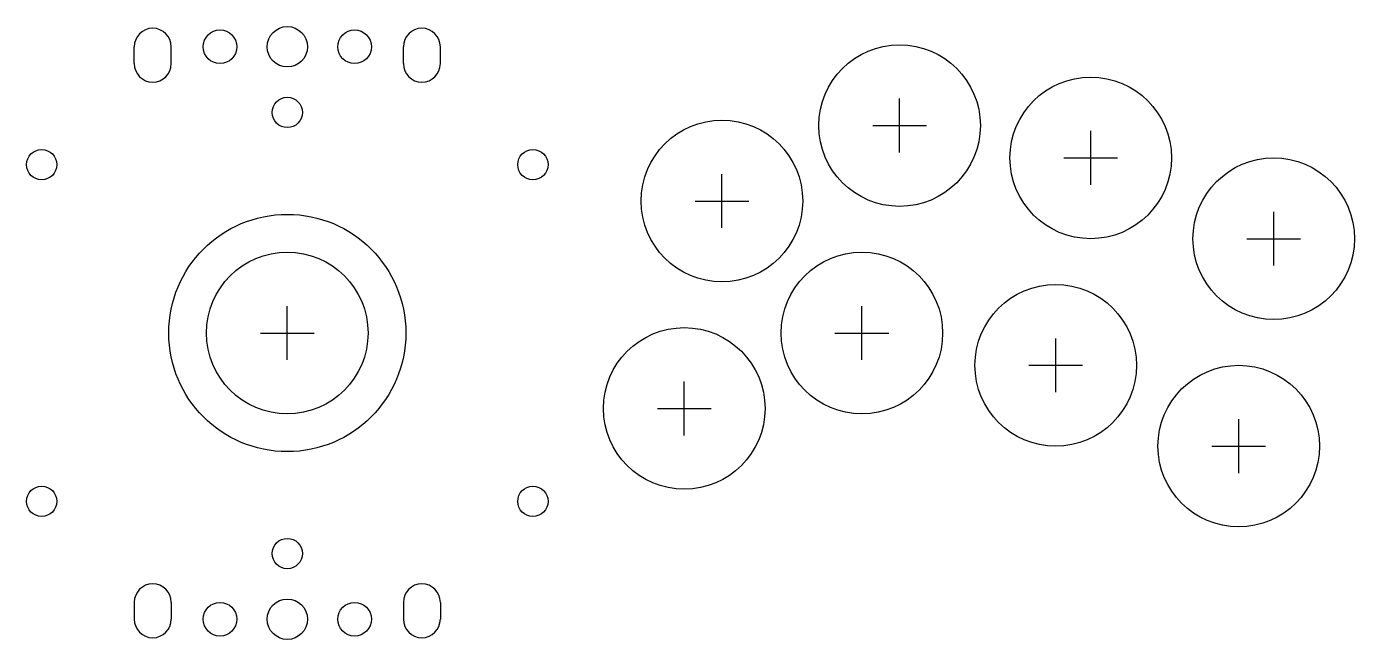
# Model space of a CAD drawing. Header units: millimetres. Extents: x -39 to 159, y -46 to 46.
import ezdxf

# ---------------------------------------------------------------- set-up
doc = ezdxf.new("R2010")
doc.units = ezdxf.units.MM
for name, color, linetype in [('BUTTONS', 1, 'Continuous'), ('GL_PLATE_HOLES', 2, 'Continuous'), ('JOYSTICK_BORE_24', 5, 'Continuous'), ('JOYSTICK_BORE_35.25', 3, 'Continuous'), ('REFERENCE', 8, 'Continuous')]:
    doc.layers.add(name, color=color, linetype=linetype)

msp = doc.modelspace()

# ---------------------------------------------------------------- linework, layer by layer
at = {"layer": 'BUTTONS'}
for centre in [(91, 30.8), (119.4, 26), (64.6, 19.6), (146.6, 14), (85.4, 0), (114.2, -4.8), (59, -11.2), (141.4, -16.8)]:
    msp.add_circle(centre, 12, dxfattribs=at)
at = {"layer": 'GL_PLATE_HOLES'}
for p, q in [((-22.75, 40), (-22.75, 42.5)), ((-17.25, 40), (-17.25, 42.5)), ((17.25, 40), (17.25, 42.5)), ((22.75, 40), (22.75, 42.5)), ((-22.75, -40), (-22.75, -42.5)), ((-17.25, -40), (-17.25, -42.5)), ((17.25, -40), (17.25, -42.5)), ((22.75, -40), (22.75, -42.5))]:
    msp.add_line(p, q, dxfattribs=at)
for centre, radius in [((0, 42.5), 3), ((-10, 42.5), 2.5), ((10, 42.5), 2.5), ((0, 32.75), 2.25), ((-36.5, 25), 2.25), ((36.5, 25), 2.25), ((-36.5, -25), 2.25), ((36.5, -25), 2.25), ((0, -32.75), 2.25), ((-10, -42.5), 2.5), ((0, -42.5), 3), ((10, -42.5), 2.5)]:
    msp.add_circle(centre, radius, dxfattribs=at)
for centre, start, end in [((-20, 42.5), 0, 180), ((20, 42.5), 0, 180), ((-20, 40), 180, 360), ((20, 40), 180, 360), ((-20, -40), 0, 180), ((20, -40), 0, 180), ((-20, -42.5), -180, 0), ((20, -42.5), -180, 0)]:
    msp.add_arc(centre, 2.75, start, end, dxfattribs=at)
at = {"layer": 'JOYSTICK_BORE_24'}
msp.add_circle((0, 0), 12, dxfattribs=at)
at = {"layer": 'JOYSTICK_BORE_35.25'}
msp.add_circle((0, 0), 17.62, dxfattribs=at)
at = {"layer": 'REFERENCE'}
for p, q in [((91, 26.8), (91, 34.8)), ((87, 30.8), (95, 30.8)), ((119.4, 22), (119.4, 30)), ((115.4, 26), (123.4, 26)), ((64.6, 15.6), (64.6, 23.6)), ((60.6, 19.6), (68.6, 19.6)), ((146.6, 10), (146.6, 18)), ((142.6, 14), (150.6, 14)), ((0, -4), (0, 4)), ((85.4, -4), (85.4, 4)), ((-4, 0), (4, 0)), ((81.4, 0), (89.4, 0)), ((114.2, -8.8), (114.2, -0.8)), ((110.2, -4.8), (118.2, -4.8)), ((59, -15.2), (59, -7.2)), ((55, -11.2), (63, -11.2)), ((141.4, -20.8), (141.4, -12.8)), ((137.4, -16.8), (145.4, -16.8))]:
    msp.add_line(p, q, dxfattribs=at)

doc.saveas('drawing.dxf')
